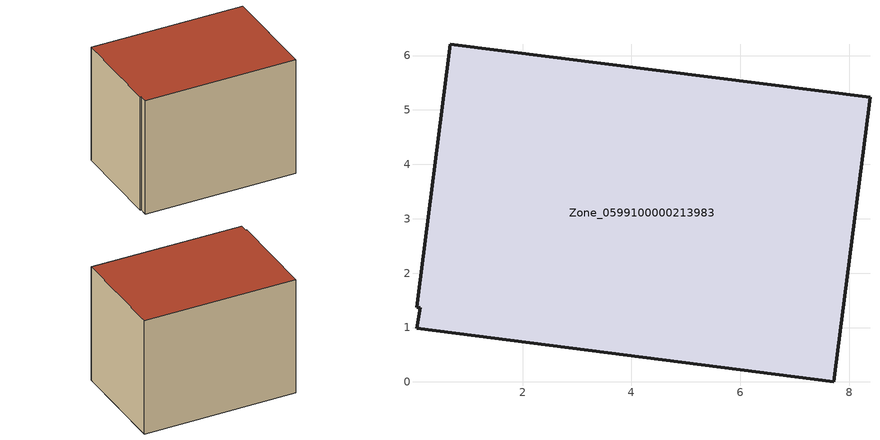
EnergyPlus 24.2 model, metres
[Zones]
Zone_0599100000213983
 floor ground (C_G): 0.11,1.37 0.05,1.38 0.67,6.21 8.38,5.23 7.72,0 0.05,0.98 z0
 wall outside (C_F): 7.72,0 8.38,5.23 0.67,6.21 0.05,1.38 0.11,1.37 0.05,0.98 7.72,0 z0:6.07
 roof outside (C_R): 0.11,1.37 0.05,0.98 7.72,0 8.38,5.23 0.67,6.21 0.05,1.38 z6.07
[BUILDING]
Pand.0599100000213983: North Axis=0; Terrain=City; Loads Convergence Tolerance Value=0.04; Temperature Convergence Tolerance Value=0.4; Solar Distribution=FullExterior; Maximum Number of Warmup Days=25; Minimum Number of Warmup Days=1
[Site:Location]
Rotterdam.The.Hague.AP_ZH_NLD Design_Conditions: Latitude=51.96; Longitude=4.45; Time Zone=1; Elevation=-4.5
[SITE:GROUNDTEMPERATURE:BUILDINGSURFACE]
18, 18, 18, 18, 18, 18, 18, 18, 18, 18, 18, 18
[MATERIAL] Thermal Absorptance=0.9; Solar Absorptance=0.7; Visible Absorptance=0.7
Name | Roughness | Thickness | Conductivity | Density | Specific Heat
G.TI.1946 | MediumSmooth | 0.15 | 1 | 540 | 1210
F.TI.1946 | Rough | 0.3 | 0.857143 | 1920 | 840
R.TI.1946 | MediumRough | 0.2 | 0.1 | 1500 | 1000
[CONSTRUCTION]
C_G: G.TI.1946
C_F: F.TI.1946
C_R: R.TI.1946
[ZONE]
Zone_0599100000213983: Type=1; Multiplier=1; Ceiling Height=Autocalculate; Volume=Autocalculate; Floor Area=autocalculate; Part of Total Floor Area=Yes
[ZONEINFILTRATION:DESIGNFLOWRATE]
Infil_Zone_0599100000213983: Zone or ZoneList or Space or SpaceList=Zone_0599100000213983; Schedule=AlwaysOn; Design Flow Rate Calculation Method=Flow/Area; Flow Rate per Floor Area=0.003; Constant Term Coefficient=1; Temperature Term Coefficient=0; Velocity Term Coefficient=0; Velocity Squared Term Coefficient=0
[HVACTEMPLATE:ZONE:IDEALLOADSAIRSYSTEM]
Zone_0599100000213983: Maximum Heating Supply Air Temperature=50; Minimum Cooling Supply Air Temperature=13; Maximum Heating Supply Air Humidity Ratio=0.0156; Minimum Cooling Supply Air Humidity Ratio=0.0077; Heating Limit=NoLimit; Cooling Limit=NoLimit; Dehumidification Control Type=ConstantSensibleHeatRatio; Cooling Sensible Heat Ratio=0.7; Dehumidification Setpoint=60; Humidification Control Type=None; Humidification Setpoint=30; Outdoor Air Method=None; Outdoor Air Flow Rate per Person=0.00944; Outdoor Air Flow Rate per Zone Floor Area=0; Outdoor Air Flow Rate per Zone=0; Demand Controlled Ventilation Type=None; Outdoor Air Economizer Type=NoEconomizer; Heat Recovery Type=None; Sensible Heat Recovery Effectiveness=0.7; Latent Heat Recovery Effectiveness=0.65
[ZONECONTROL:THERMOSTAT]
ThermostatControl_Zone_0599100000213983: Zone or ZoneList=Zone_0599100000213983; Control Type Schedule=DualSetpointControlType; Control 1=Thermostat_Zone_0599100000213983; Temperature Difference Between Cutout And Setpoint=0
[THERMOSTATSETPOINT:DUALSETPOINT]
Thermostat_Zone_0599100000213983: Heating Setpoint Temperature Schedule=HeatingSetpoint_Zone_0599100000213983; Cooling Setpoint Temperature Schedule=CoolingSetpoint_Zone_0599100000213983
[SCHEDULE:COMPACT]
HeatingSetpoint_Zone_0599100000213983: Through: 12/31, For: AllDays, Until: 24:00, 21
CoolingSetpoint_Zone_0599100000213983: Through: 12/31, For: AllDays, Until: 24:00, 24
DualSetpointControlType: Through: 12/31, For: AllDays, Until: 24:00, 4
AlwaysOn: Through: 12/31, For: AllDays, Until: 24:00, 1
